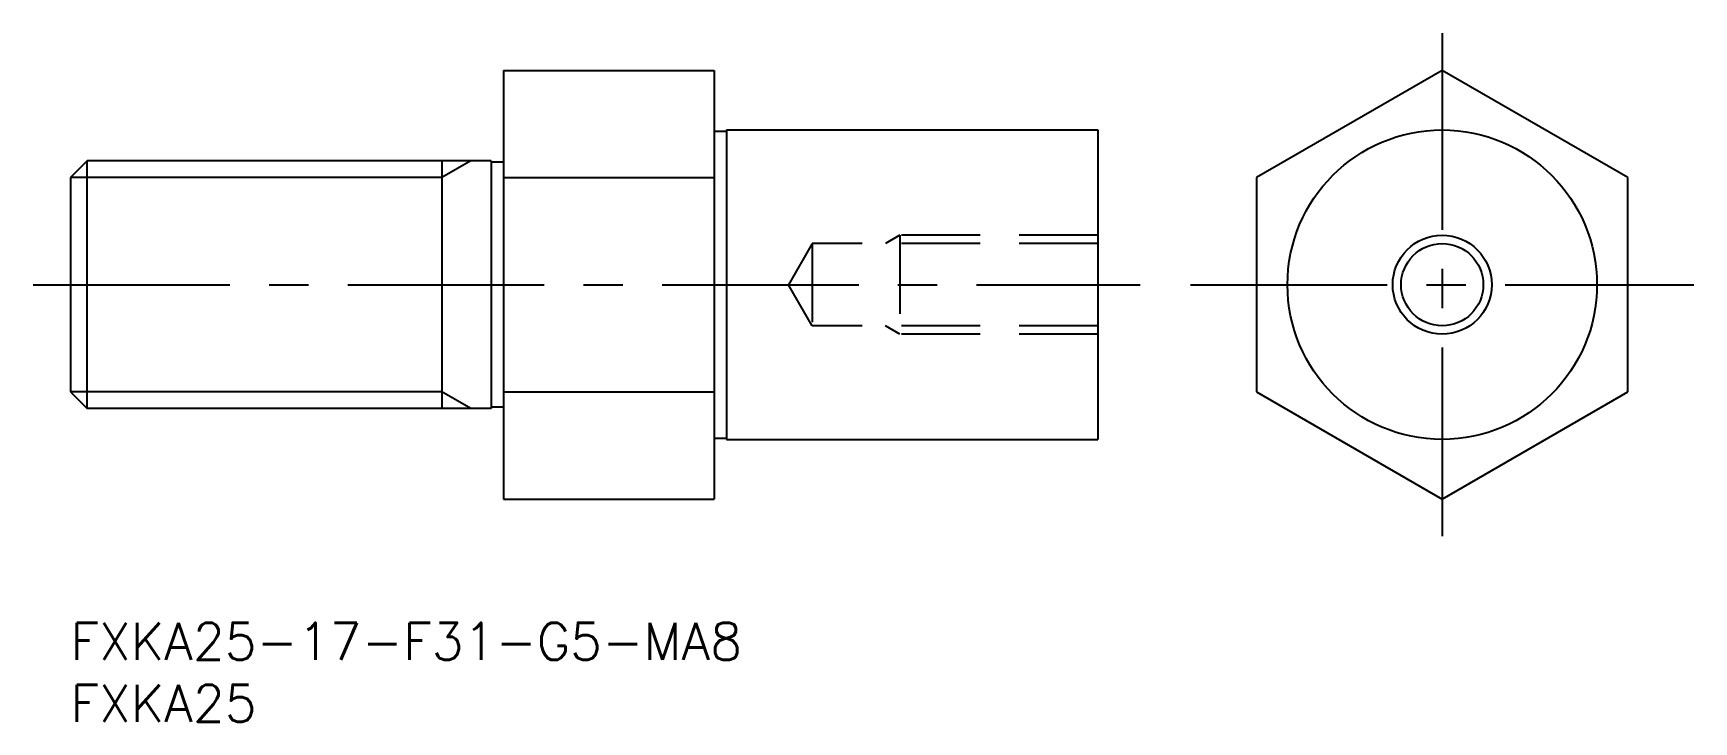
# Model space of a CAD drawing. Extents: x -3 to 131, y -8 to 48.
import ezdxf

# ---------------------------------------------------------------- set-up
doc = ezdxf.new("R2010")
doc.units = 0
doc.header["$LTSCALE"] = 0.5
doc.linetypes.add('CENTER', pattern=[50.8, 31.75, -6.35, 6.35, -6.35])
doc.linetypes.add('DASHED', pattern=[19.05, 12.7, -6.35])
for name, color, linetype in [('MSM_CENTER', 1, 'CENTER'), ('MSM_CONTINUOUS', 7, 'CONTINUOUS'), ('MSM_DASHED', 4, 'DASHED'), ('MSM_NARROW', 5, 'CONTINUOUS'), ('MSM_PART_NUMBER', 7, 'CONTINUOUS')]:
    doc.layers.add(name, color=color, linetype=linetype)
doc.styles.get("Standard").update_dxf_attribs({"font": 'txt.shx', "height": 3, "bigfont": 'bigfont.shx'})

# ---------------------------------------------------------------- blocks, each defined once
blk = doc.blocks.new('*U10')
at = {"layer": 'MSM_PART_NUMBER'}
blk.add_text('FXKA25-17-F31-G5-MA8', height=3, dxfattribs=at).set_placement((0, -3))
blk = doc.blocks.new('*U11')
at = {"layer": 'MSM_PART_NUMBER'}
blk.add_text('FXKA25', height=3, dxfattribs=at).set_placement((0, -8))

msp = doc.modelspace()

# ---------------------------------------------------------------- linework, layer by layer
at = {"layer": 'MSM_CENTER'}
for p, q in [((110.81, 47.64), (110.81, 7)), ((-3, 27.32), (86.42, 27.32)), ((90.49, 27.32), (131.13, 27.32))]:
    msp.add_line(p, q, dxfattribs=at)
at = {"layer": 'MSM_CONTINUOUS'}
for p, q in [((35, 44.64), (35, 10)), ((35, 44.64), (52, 44.64)), ((52, 44.64), (52, 10)), ((110.81, 44.64), (95.81, 35.98)), ((125.81, 35.98), (110.81, 44.64)), ((52, 39.72), (53, 39.72)), ((53, 39.82), (83, 39.82)), ((53, 39.82), (53, 14.82)), ((83, 39.82), (83, 14.82)), ((1.35, 37.32), (0, 35.97)), ((34, 37.32), (1.35, 37.32)), ((1.35, 17.32), (1.35, 37.32)), ((30, 37.32), (30, 17.32)), ((34, 37.32), (34, 17.32)), ((35, 37.22), (34, 37.22)), ((0, 35.97), (0, 18.67)), ((35, 35.98), (52, 35.98)), ((95.81, 35.98), (95.81, 18.66)), ((125.81, 18.66), (125.81, 35.98)), ((0, 18.67), (1.35, 17.32)), ((35, 18.66), (52, 18.66)), ((95.81, 18.66), (110.81, 10)), ((110.81, 10), (125.81, 18.66)), ((34, 17.32), (1.35, 17.32)), ((35, 17.42), (34, 17.42)), ((52, 14.92), (53, 14.92)), ((53, 14.82), (83, 14.82)), ((35, 10), (52, 10))]:
    msp.add_line(p, q, dxfattribs=at)
for radius in [12.5, 3.32]:
    msp.add_circle((110.81, 27.32), radius, dxfattribs=at)
at = {"layer": 'MSM_DASHED'}
for p, q in [((67, 31.32), (65.83, 30.64)), ((67, 31.32), (67, 23.32)), ((83, 31.32), (67, 31.32)), ((59.92, 30.64), (58, 27.32)), ((59.92, 30.64), (59.92, 24)), ((83, 30.64), (59.92, 30.64)), ((59.92, 24), (58, 27.32)), ((83, 24), (59.92, 24)), ((67, 23.32), (65.83, 24)), ((83, 23.32), (67, 23.32))]:
    msp.add_line(p, q, dxfattribs=at)
at = {"layer": 'MSM_NARROW'}
for p, q in [((32.34, 37.32), (30, 35.97)), ((30, 35.97), (0, 35.97)), ((30, 18.67), (0, 18.67)), ((32.34, 17.32), (30, 18.67))]:
    msp.add_line(p, q, dxfattribs=at)
msp.add_circle((110.81, 27.32), 4, dxfattribs=at)

# ---------------------------------------------------------------- block references
at = {"layer": 'MSM_CONTINUOUS'}
for name in ['*U10', '*U11']:
    msp.add_blockref(name, (0, 0), dxfattribs=at)

doc.saveas('drawing.dxf')
